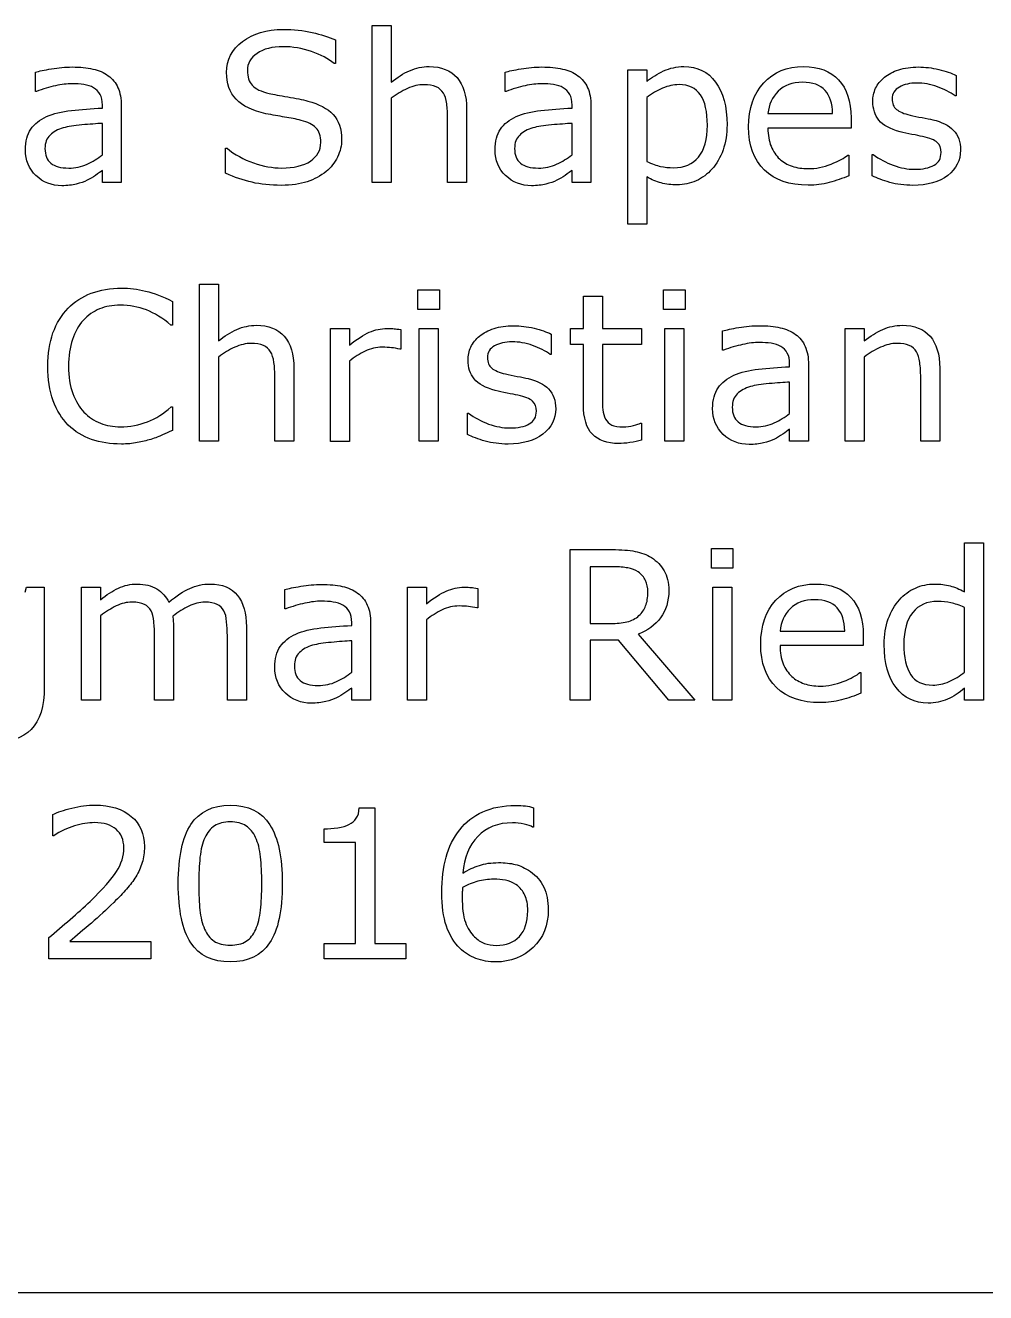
# Model space of a CAD drawing. Extents: x 0.3 to 57.7, y 35.9 to 130.4.
# Drawn here: x 17.85 to 21.78, y 54.48 to 59.66 of the extents above; entities that cross this region are included whole.
import ezdxf

# ---------------------------------------------------------------- set-up
doc = ezdxf.new("R2010")
doc.units = 0
doc.layers.get('0').update_dxf_attribs({"linetype": 'CONTINUOUS'})

msp = doc.modelspace()

# ---------------------------------------------------------------- linework, layer by layer
at = {"color": 7}
for p, q in [((19.272264, 59.020037), (19.272264, 59.663007)), ((19.272264, 59.663007), (19.349949, 59.663007)), ((19.349949, 59.663007), (19.349949, 59.430365)), ((19.122269, 59.603461), (19.122269, 59.506769)), ((19.122269, 59.506769), (19.116483, 59.506769)), ((17.894588, 59.392717), (17.894588, 59.47164)), ((19.815235, 59.392717), (19.815235, 59.47164)), ((20.316887, 58.84975), (20.316887, 59.481563)), ((20.316887, 59.481563), (20.394572, 59.481563)), ((20.394572, 59.481563), (20.394572, 59.433219)), ((21.659852, 59.458063), (21.659852, 59.375005)), ((17.898719, 59.392717), (17.894588, 59.392717)), ((19.819367, 59.392717), (19.815235, 59.392717)), ((18.168554, 59.324955), (18.168554, 59.33695)), ((18.245825, 59.333225), (18.245825, 59.020003)), ((19.349949, 59.364664), (19.349949, 59.020037)), ((20.089202, 59.324955), (20.089202, 59.33695)), ((20.166473, 59.333225), (20.166473, 59.020003)), ((20.394571, 59.368042), (20.394571, 59.106473)), ((21.659852, 59.375005), (21.655721, 59.375005)), ((19.580527, 59.020006), (19.580527, 59.282814)), ((19.658211, 59.319613), (19.658211, 59.020028)), ((20.890435, 59.302237), (21.154896, 59.302237)), ((21.154896, 59.302237), (21.154896, 59.302237)), ((21.230515, 59.284905), (21.230515, 59.242758)), ((18.168555, 59.133643), (18.168555, 59.262153)), ((20.089202, 59.133643), (20.089202, 59.262153)), ((20.642917, 59.254428), (20.642917, 59.254391)), ((20.723082, 59.25637), (20.723082, 59.256367)), ((21.230516, 59.242733), (20.890435, 59.242733)), ((21.230515, 59.242758), (21.230516, 59.242733)), ((19.147061, 59.19563), (19.14706, 59.195624)), ((18.168554, 59.133603), (18.168555, 59.133643)), ((18.672683, 59.058018), (18.672683, 59.160499)), ((18.672683, 59.160499), (18.678469, 59.160499)), ((20.089201, 59.133603), (20.089202, 59.133643)), ((21.217293, 59.132833), (21.221424, 59.132833)), ((21.221424, 59.132833), (21.221424, 59.048121)), ((21.317292, 59.047712), (21.317292, 59.134901)), ((21.317292, 59.134901), (21.321423, 59.134901)), ((21.678035, 59.153105), (21.678033, 59.153062)), ((18.168555, 59.020006), (18.168555, 59.06918)), ((20.089202, 59.020006), (20.089202, 59.06918)), ((20.394572, 59.043137), (20.394572, 58.84975)), ((18.245827, 59.020006), (18.168555, 59.020006)), ((18.245825, 59.020003), (18.245827, 59.020006)), ((19.349949, 59.020037), (19.272264, 59.020037)), ((19.658213, 59.020006), (19.580527, 59.020006)), ((19.658211, 59.020028), (19.658213, 59.020006)), ((20.166474, 59.020006), (20.089202, 59.020006)), ((20.166473, 59.020003), (20.166474, 59.020006)), ((20.394572, 58.84975), (20.316887, 58.84975)), ((18.565658, 57.962166), (18.565658, 58.605136)), ((18.565658, 58.605136), (18.643343, 58.605136)), ((18.643343, 58.605136), (18.643343, 58.372492)), ((19.45904, 58.501002), (19.45904, 58.581579)), ((19.45904, 58.581579), (19.546643, 58.581579)), ((19.546643, 58.581579), (19.546643, 58.501002)), ((20.135896, 58.423715), (20.135896, 58.55636)), ((20.135896, 58.55636), (20.213581, 58.55636)), ((20.213581, 58.55636), (20.213581, 58.423715)), ((20.463992, 58.501002), (20.463992, 58.581579)), ((20.463992, 58.581579), (20.551595, 58.581579)), ((20.551595, 58.581579), (20.551595, 58.501002)), ((18.455331, 58.534465), (18.455331, 58.437358)), ((19.546643, 58.501002), (19.45904, 58.501002)), ((19.546643, 58.501002), (19.546643, 58.501002)), ((20.551595, 58.501002), (20.463992, 58.501002)), ((20.551595, 58.501002), (20.551595, 58.501002)), ((18.455331, 58.437358), (18.449134, 58.437358)), ((19.101193, 57.962076), (19.101193, 58.423642)), ((19.101193, 58.423642), (19.178878, 58.423642)), ((19.178878, 58.423642), (19.178878, 58.35546)), ((19.389208, 58.418777), (19.389208, 58.339026)), ((19.463999, 57.962164), (19.463999, 58.42373)), ((19.463999, 58.42373), (19.541684, 58.42373)), ((19.541684, 58.42373), (19.541684, 57.962164)), ((20.004493, 58.400195), (20.004493, 58.31714)), ((20.083417, 58.358426), (20.083417, 58.423715)), ((20.083417, 58.423715), (20.135896, 58.423715)), ((20.213581, 58.423715), (20.37391, 58.423715)), ((20.37391, 58.423715), (20.37391, 58.358426)), ((20.468951, 57.962164), (20.468951, 58.42373)), ((20.468951, 58.42373), (20.546636, 58.42373)), ((20.546636, 58.42373), (20.546636, 57.962164)), ((20.70531, 58.334872), (20.70531, 58.413798)), ((21.20696, 57.962166), (21.20696, 58.423732)), ((21.20696, 58.423732), (21.284645, 58.423732)), ((21.284645, 58.423732), (21.284645, 58.372492)), ((20.135896, 58.358426), (20.083417, 58.358426)), ((20.135896, 58.112975), (20.135896, 58.358426)), ((20.37391, 58.358426), (20.213581, 58.358426)), ((20.213581, 58.358426), (20.213581, 58.148097)), ((18.643343, 58.306791), (18.643343, 57.962166)), ((19.389206, 58.339021), (19.385075, 58.339021)), ((19.389208, 58.339026), (19.389206, 58.339021)), ((20.004493, 58.31714), (20.000361, 58.31714)), ((20.709442, 58.334872), (20.70531, 58.334872)), ((21.284645, 58.306791), (21.284645, 57.962166)), ((18.951606, 58.261743), (18.951606, 57.962158)), ((19.178878, 58.289759), (19.178878, 57.962076)), ((20.979277, 58.26711), (20.979277, 58.279105)), ((21.056548, 58.275382), (21.056548, 57.962164)), ((21.592908, 58.261743), (21.592908, 57.962158)), ((18.873922, 57.962164), (18.873922, 58.224972)), ((20.979277, 58.075798), (20.979277, 58.20431)), ((21.515224, 57.962164), (21.515224, 58.224972)), ((18.449545, 58.102637), (18.455331, 58.102637)), ((18.455331, 58.102637), (18.455331, 58.006772)), ((20.022675, 58.095243), (20.022673, 58.09522)), ((19.661932, 57.989867), (19.661932, 58.077056)), ((19.661932, 58.077056), (19.666064, 58.077056)), ((20.369792, 58.036095), (20.373923, 58.036095)), ((20.373923, 58.036095), (20.373923, 57.966261)), ((20.979276, 58.075761), (20.979277, 58.075798)), ((18.455331, 58.006772), (18.455329, 58.006791)), ((20.979277, 57.962164), (20.979277, 58.011335)), ((18.643343, 57.962166), (18.565658, 57.962166)), ((18.951607, 57.962164), (18.873922, 57.962164)), ((18.951606, 57.962158), (18.951607, 57.962164)), ((19.178878, 57.962076), (19.101193, 57.962076)), ((19.541684, 57.962164), (19.463999, 57.962164)), ((19.541684, 57.962164), (19.541684, 57.962164)), ((20.373923, 57.966261), (20.37391, 57.966295)), ((20.546636, 57.962164), (20.468951, 57.962164)), ((20.546636, 57.962164), (20.546636, 57.962164)), ((21.056549, 57.962164), (20.979277, 57.962164)), ((21.056548, 57.962164), (21.056549, 57.962164)), ((21.284645, 57.962166), (21.20696, 57.962166)), ((21.592909, 57.962164), (21.515224, 57.962164)), ((21.592908, 57.962158), (21.592909, 57.962164)), ((20.081763, 56.904319), (20.081763, 57.519605)), ((20.081763, 57.519605), (20.254076, 57.519605)), ((20.659858, 57.44316), (20.659858, 57.523737)), ((20.659858, 57.523737), (20.747461, 57.523737)), ((20.747461, 57.523737), (20.747461, 57.44316)), ((21.694562, 57.347297), (21.694562, 57.547297)), ((21.694562, 57.547297), (21.772247, 57.547297)), ((21.772247, 57.547297), (21.772247, 56.904324)), ((20.25986, 57.449374), (20.16358, 57.449374)), ((20.16358, 57.449374), (20.16358, 57.217145)), ((20.747461, 57.44316), (20.659858, 57.44316)), ((20.747461, 57.44316), (20.747461, 57.44316)), ((17.853268, 57.346056), (17.858227, 57.365896)), ((17.858227, 57.365896), (17.930953, 57.365896)), ((17.930953, 57.365896), (17.930953, 56.956806)), ((18.083831, 56.904299), (18.083831, 57.365868)), ((18.083831, 57.365868), (18.161517, 57.365868)), ((18.161517, 57.365868), (18.161517, 57.314627)), ((19.416066, 56.904228), (19.416066, 57.365797)), ((19.416066, 57.365797), (19.493752, 57.365797)), ((19.493752, 57.365797), (19.493752, 57.297615)), ((20.664817, 56.904319), (20.664817, 57.365887)), ((20.664817, 57.365887), (20.742502, 57.365887)), ((20.742502, 57.365887), (20.742502, 56.904319)), ((18.914414, 57.27703), (18.914414, 57.355956)), ((19.704082, 57.360932), (19.704082, 57.281178)), ((20.399529, 57.346482), (20.399529, 57.346465)), ((18.918546, 57.27703), (18.914414, 57.27703)), ((19.70408, 57.281176), (19.699949, 57.281176)), ((19.704082, 57.281178), (19.70408, 57.281176)), ((21.694561, 57.017955), (21.694561, 57.282829)), ((18.161517, 57.248926), (18.161517, 56.904299)), ((19.188381, 57.209268), (19.188381, 57.221263)), ((19.265652, 57.21754), (19.265652, 56.904319)), ((19.493752, 57.231914), (19.493752, 56.904228)), ((20.16358, 57.217145), (20.246224, 57.217145)), ((18.381764, 56.904293), (18.381764, 57.167101)), ((18.459449, 57.199746), (18.459449, 56.904293)), ((18.679708, 56.904319), (18.679708, 57.167127)), ((18.75738, 57.203878), (18.75738, 56.904293)), ((20.359446, 57.17331), (20.59085, 56.904302)), ((20.940021, 57.186549), (21.204482, 57.186549)), ((21.204482, 57.186549), (21.204482, 57.186549)), ((21.280101, 57.169215), (21.280101, 57.127068)), ((19.188382, 57.017955), (19.188382, 57.146465)), ((20.278869, 57.148946), (20.163581, 57.148946)), ((20.163581, 57.148946), (20.163581, 56.904319)), ((20.484653, 56.904319), (20.278869, 57.148946)), ((21.280101, 57.127045), (20.940021, 57.127045)), ((21.280101, 57.127068), (21.280101, 57.127045)), ((19.18838, 57.017916), (19.188382, 57.017955)), ((21.266879, 57.017143), (21.27101, 57.017143)), ((21.27101, 57.017143), (21.27101, 56.932434)), ((21.69456, 57.017927), (21.694561, 57.017955)), ((17.930953, 56.956806), (17.930953, 56.956798)), ((19.188382, 56.904319), (19.188382, 56.953493)), ((21.694561, 56.904319), (21.694561, 56.952666)), ((18.161517, 56.904299), (18.083831, 56.904299)), ((18.459449, 56.904293), (18.381764, 56.904293)), ((18.757393, 56.904319), (18.679708, 56.904319)), ((18.75738, 56.904293), (18.757393, 56.904319)), ((19.265654, 56.904319), (19.188382, 56.904319)), ((19.265652, 56.904319), (19.265654, 56.904319)), ((19.493752, 56.904228), (19.416066, 56.904228)), ((20.163581, 56.904319), (20.081763, 56.904319)), ((20.59085, 56.904319), (20.484653, 56.904319)), ((20.59085, 56.904302), (20.59085, 56.904319)), ((20.742502, 56.904319), (20.664817, 56.904319)), ((20.742502, 56.904319), (20.742502, 56.904319)), ((21.772246, 56.904319), (21.694561, 56.904319)), ((21.772247, 56.904324), (21.772246, 56.904319)), ((17.965251, 56.349371), (17.965251, 56.436146)), ((19.219373, 56.463806), (19.283423, 56.463806)), ((19.283423, 56.463806), (19.283423, 55.909265)), ((19.932179, 56.463908), (19.932179, 56.384984)), ((19.075986, 56.321679), (19.075986, 56.377878)), ((19.932179, 56.384984), (19.928048, 56.384984)), ((17.969382, 56.349371), (17.965251, 56.349371)), ((19.204084, 56.321679), (19.075986, 56.321679)), ((19.204084, 55.909285), (19.204084, 56.321679)), ((18.9045, 56.154324), (18.9045, 56.154324)), ((19.908197, 56.042705), (19.908211, 56.042759)), ((19.992097, 56.046123), (19.992094, 56.046061)), ((18.795825, 55.966731), (18.795823, 55.966723)), ((17.949961, 55.846476), (17.949961, 55.932839)), ((18.035499, 55.91715), (18.366488, 55.91715)), ((18.366488, 55.91715), (18.366488, 55.84649)), ((19.075986, 55.846476), (19.075986, 55.909285)), ((19.075986, 55.909285), (19.204084, 55.909285)), ((19.283423, 55.909265), (19.409041, 55.909265)), ((19.409041, 55.909265), (19.409041, 55.846456)), ((18.366487, 55.846476), (17.949961, 55.846476)), ((18.366488, 55.84649), (18.366487, 55.846476)), ((19.409041, 55.846476), (19.075986, 55.846476)), ((19.409041, 55.846456), (19.409041, 55.846476))]:
    msp.add_line(p, q, dxfattribs=at)
at = {"color": 5}
msp.add_line((2.694834, 54.481264), (30.070394, 54.481264), dxfattribs=at)
at = {"color": 7}
for points in [[(18.741693, 59.596843), (18.785219, 59.6299), (18.840453, 59.646429), (18.907394, 59.646429)], [(18.907394, 59.646429), (18.950644, 59.646429), (18.990314, 59.642299), (19.026402, 59.63404)], [(18.676404, 59.470396), (18.676404, 59.521911), (18.698167, 59.56406), (18.741693, 59.596843)], [(19.026402, 59.63404), (19.062489, 59.62578), (19.094445, 59.615587), (19.122269, 59.603461)], [(18.801196, 59.548518), (18.77475, 59.530343), (18.761527, 59.506927), (18.761527, 59.47827)], [(18.90698, 59.57578), (18.863179, 59.57578), (18.827918, 59.566693), (18.801196, 59.548518)], [(19.023922, 59.55594), (18.985905, 59.569167), (18.946925, 59.57578), (18.90698, 59.57578)], [(19.116483, 59.506769), (19.093067, 59.526603), (19.062213, 59.542994), (19.023922, 59.55594)], [(17.96029, 59.485272), (17.98894, 59.490239), (18.017176, 59.492722), (18.045, 59.492722)], [(18.045, 59.492722), (18.077506, 59.492722), (18.105743, 59.489966), (18.12971, 59.484453)], [(19.425155, 59.477471), (19.451051, 59.48876), (19.477634, 59.494405), (19.504907, 59.494405)], [(19.504907, 59.494405), (19.554769, 59.494405), (19.592785, 59.479391), (19.618956, 59.449365)], [(19.880937, 59.485272), (19.909587, 59.490239), (19.937824, 59.492722), (19.965647, 59.492722)], [(19.965647, 59.492722), (19.998154, 59.492722), (20.026391, 59.489966), (20.050357, 59.484453)], [(20.463993, 59.476605), (20.489889, 59.488458), (20.517437, 59.494385), (20.546637, 59.494385)], [(20.546637, 59.494385), (20.602284, 59.494385), (20.645535, 59.473311), (20.676388, 59.431164)], [(20.87308, 59.427879), (20.914402, 59.472231), (20.968672, 59.494407), (21.035889, 59.494407)], [(21.035889, 59.494407), (21.098147, 59.494407), (21.146081, 59.476226), (21.179689, 59.439862)], [(21.425557, 59.481205), (21.449524, 59.488919), (21.476245, 59.492776), (21.505721, 59.492776)], [(21.505721, 59.492776), (21.533269, 59.492776), (21.561093, 59.489333), (21.589192, 59.482447)], [(17.894588, 59.47164), (17.909739, 59.47578), (17.93164, 59.480324), (17.96029, 59.485272)], [(18.12971, 59.484453), (18.153952, 59.479223), (18.174889, 59.470135), (18.192519, 59.457191)], [(18.192519, 59.457191), (18.209874, 59.44451), (18.223097, 59.428118), (18.232188, 59.408016)], [(18.71566, 59.360894), (18.689489, 59.388992), (18.676404, 59.425492), (18.676404, 59.470396)], [(18.761527, 59.47827), (18.761527, 59.45265), (18.768139, 59.43254), (18.781362, 59.417939)], [(19.349949, 59.430365), (19.374192, 59.450475), (19.39926, 59.466177), (19.425155, 59.477471)], [(19.618956, 59.449365), (19.645126, 59.419336), (19.658211, 59.376086), (19.658211, 59.319613)], [(19.815235, 59.47164), (19.830387, 59.47578), (19.852287, 59.480324), (19.880937, 59.485272)], [(20.050357, 59.484453), (20.0746, 59.479223), (20.095536, 59.470135), (20.113167, 59.457191)], [(20.113167, 59.457191), (20.130522, 59.44451), (20.143745, 59.428118), (20.152836, 59.408016)], [(20.394572, 59.433219), (20.415233, 59.450566), (20.438374, 59.465028), (20.463993, 59.476605)], [(21.179689, 59.439862), (21.213573, 59.403499), (21.230515, 59.351847), (21.230515, 59.284905)], [(21.330929, 59.405586), (21.338918, 59.422388), (21.350901, 59.437401), (21.36688, 59.450626)], [(21.36688, 59.450626), (21.382306, 59.463571), (21.401865, 59.473764), (21.425557, 59.481205)], [(21.589192, 59.482447), (21.617566, 59.475843), (21.64112, 59.467715), (21.659852, 59.458063)], [(17.976405, 59.415859), (17.951336, 59.410629), (17.925441, 59.402915), (17.898719, 59.392717)], [(18.044586, 59.424128), (18.024201, 59.424128), (18.001473, 59.421372), (17.976405, 59.415859)], [(18.092933, 59.420826), (18.077507, 59.423028), (18.061391, 59.424128), (18.044586, 59.424128)], [(18.132602, 59.408013), (18.121582, 59.414354), (18.108359, 59.418625), (18.092933, 59.420826)], [(18.159049, 59.380751), (18.152989, 59.392322), (18.144173, 59.401409), (18.132602, 59.408013)], [(18.232188, 59.408016), (18.24128, 59.387907), (18.245825, 59.362976), (18.245825, 59.333225)], [(18.781362, 59.417939), (18.794585, 59.403339), (18.817863, 59.392182), (18.851196, 59.384468)], [(18.851196, 59.384468), (18.868827, 59.380611), (18.893896, 59.375926), (18.926402, 59.370413)], [(19.416478, 59.404745), (19.393338, 59.394284), (19.371161, 59.380924), (19.349949, 59.364664)], [(19.483006, 59.420437), (19.461794, 59.420437), (19.439618, 59.415206), (19.416478, 59.404745)], [(19.533419, 59.411744), (19.520471, 59.417539), (19.503666, 59.420437), (19.483006, 59.420437)], [(19.563171, 59.386119), (19.556285, 59.39769), (19.546367, 59.406232), (19.533419, 59.411744)], [(19.576808, 59.342318), (19.574328, 59.361057), (19.569782, 59.375658), (19.563171, 59.386119)], [(19.897052, 59.415859), (19.871984, 59.410629), (19.846089, 59.402915), (19.819367, 59.392717)], [(19.965234, 59.424128), (19.944848, 59.424128), (19.922121, 59.421372), (19.897052, 59.415859)], [(20.01358, 59.420826), (19.998154, 59.423028), (19.982038, 59.424128), (19.965234, 59.424128)], [(20.053249, 59.408013), (20.04223, 59.414354), (20.029006, 59.418625), (20.01358, 59.420826)], [(20.079696, 59.380751), (20.073636, 59.392322), (20.06482, 59.401409), (20.053249, 59.408013)], [(20.152836, 59.408016), (20.161927, 59.387907), (20.166473, 59.362976), (20.166473, 59.333225)], [(20.459447, 59.406058), (20.436858, 59.396424), (20.415233, 59.383753), (20.394571, 59.368042)], [(20.526802, 59.420507), (20.504488, 59.420507), (20.482036, 59.415691), (20.459447, 59.406058)], [(20.614405, 59.379184), (20.595396, 59.406733), (20.566196, 59.420507), (20.526802, 59.420507)], [(20.676388, 59.431164), (20.707518, 59.38929), (20.723082, 59.331025), (20.723082, 59.25637)], [(20.81151, 59.248129), (20.81151, 59.32361), (20.832033, 59.383527), (20.87308, 59.427879)], [(20.932171, 59.393558), (20.907653, 59.36904), (20.893741, 59.3386), (20.890435, 59.302237)], [(21.031757, 59.430334), (20.990159, 59.430334), (20.956964, 59.418076), (20.932171, 59.393558)], [(21.123905, 59.396863), (21.103795, 59.419177), (21.073079, 59.430334), (21.031757, 59.430334)], [(21.154896, 59.302237), (21.154614, 59.343006), (21.144284, 59.374549), (21.123905, 59.396863)], [(21.319358, 59.351868), (21.319358, 59.370875), (21.323215, 59.388781), (21.330929, 59.405586)], [(21.428037, 59.410539), (21.408478, 59.399796), (21.398698, 59.38368), (21.398698, 59.362192)], [(21.499937, 59.427078), (21.471562, 59.427078), (21.447596, 59.421565), (21.428037, 59.410539)], [(21.583407, 59.411781), (21.555033, 59.421979), (21.527209, 59.427078), (21.499937, 59.427078)], [(21.655721, 59.375005), (21.635886, 59.389605), (21.611782, 59.401864), (21.583407, 59.411781)], [(18.168554, 59.33695), (18.168554, 59.354579), (18.165386, 59.36918), (18.159049, 59.380751)], [(18.837147, 59.301802), (18.782602, 59.313373), (18.742106, 59.33307), (18.71566, 59.360894)], [(18.926402, 59.370413), (18.958908, 59.3649), (18.986456, 59.359256), (19.009046, 59.35348)], [(19.009046, 59.35348), (19.054775, 59.341363), (19.08921, 59.323044), (19.112351, 59.298523)], [(19.580527, 59.282814), (19.580527, 59.304026), (19.579288, 59.32386), (19.576808, 59.342318)], [(20.089202, 59.33695), (20.089202, 59.354579), (20.086033, 59.36918), (20.079696, 59.380751)], [(20.642917, 59.254391), (20.642917, 59.310038), (20.633413, 59.351636), (20.614405, 59.379184)], [(21.344563, 59.275008), (21.32776, 59.295945), (21.319358, 59.321565), (21.319358, 59.351868)], [(21.398698, 59.362192), (21.398698, 59.343183), (21.404621, 59.328859), (21.416467, 59.319218)], [(17.875994, 59.238607), (17.891146, 59.26037), (17.912633, 59.27745), (17.940457, 59.289847)], [(17.940457, 59.289847), (17.968556, 59.302246), (18.002302, 59.310647), (18.041696, 59.315049)], [(18.041696, 59.315049), (18.081089, 59.319452), (18.123375, 59.322754), (18.168554, 59.324955)], [(18.913593, 59.288171), (18.889626, 59.291745), (18.864144, 59.296289), (18.837147, 59.301802)], [(18.980947, 59.274539), (18.960286, 59.280052), (18.937835, 59.284596), (18.913593, 59.288171)], [(19.112351, 59.298523), (19.135491, 59.274005), (19.147061, 59.239707), (19.147061, 59.19563)], [(19.796642, 59.238607), (19.811793, 59.26037), (19.833281, 59.27745), (19.861104, 59.289847)], [(19.861104, 59.289847), (19.889203, 59.302246), (19.922949, 59.310647), (19.962343, 59.315049)], [(19.962343, 59.315049), (20.001737, 59.319452), (20.044023, 59.322754), (20.089202, 59.324955)], [(21.416467, 59.319218), (21.428036, 59.309585), (21.446769, 59.30173), (21.472665, 59.295652)], [(21.472665, 59.295652), (21.48699, 59.292341), (21.502968, 59.289039), (21.520598, 59.285746)], [(21.520598, 59.285746), (21.538504, 59.282435), (21.55338, 59.279406), (21.565226, 59.276659)], [(17.853682, 59.153898), (17.853682, 59.188884), (17.861119, 59.21712), (17.875994, 59.238607)], [(18.008639, 59.243949), (17.986325, 59.237609), (17.968281, 59.227691), (17.954507, 59.214197)], [(18.084671, 59.255944), (18.052715, 59.253197), (18.027371, 59.249199), (18.008639, 59.243949)], [(18.168555, 59.262153), (18.144863, 59.260836), (18.116902, 59.258766), (18.084671, 59.255944)], [(19.041691, 59.244373), (19.028468, 59.257317), (19.00822, 59.267373), (18.980947, 59.274539)], [(19.061937, 59.184042), (19.061937, 59.211316), (19.055188, 59.231426), (19.041691, 59.244373)], [(19.774329, 59.153898), (19.774329, 59.188884), (19.781767, 59.21712), (19.796642, 59.238607)], [(19.929286, 59.243949), (19.906972, 59.237609), (19.888928, 59.227691), (19.875154, 59.214197)], [(20.005318, 59.255944), (19.973363, 59.253197), (19.948018, 59.249199), (19.929286, 59.243949)], [(20.089202, 59.262153), (20.065511, 59.260836), (20.037549, 59.258766), (20.005318, 59.255944)], [(20.606553, 59.124676), (20.630796, 59.153879), (20.642917, 59.19713), (20.642917, 59.254428)], [(20.723082, 59.256367), (20.723082, 59.218903), (20.71771, 59.184606), (20.706967, 59.153477)], [(20.875972, 59.071272), (20.832998, 59.112869), (20.81151, 59.171822), (20.81151, 59.248129)], [(20.890435, 59.242733), (20.890435, 59.214358), (20.894705, 59.189565), (20.903245, 59.168353)], [(21.430926, 59.227902), (21.390431, 59.238645), (21.361643, 59.254347), (21.344563, 59.275008)], [(21.479273, 59.217149), (21.461642, 59.220461), (21.445526, 59.224045), (21.430926, 59.227902)], [(21.565226, 59.276659), (21.601314, 59.268399), (21.629137, 59.254212), (21.648696, 59.234097)], [(21.648696, 59.234097), (21.668255, 59.213711), (21.678035, 59.186714), (21.678035, 59.153105)], [(17.954507, 59.214197), (17.940732, 59.200971), (17.933845, 59.182651), (17.933845, 59.159237)], [(19.019376, 59.108011), (19.04775, 59.12702), (19.061937, 59.152363), (19.061937, 59.184042)], [(19.14706, 59.195624), (19.14706, 59.171658), (19.141413, 59.147966), (19.130118, 59.124549)], [(19.875154, 59.214197), (19.86138, 59.200971), (19.854492, 59.182651), (19.854492, 59.159237)], [(21.522661, 59.208457), (21.511641, 59.210941), (21.497179, 59.213838), (21.479273, 59.217149)], [(21.582991, 59.184496), (21.572523, 59.193866), (21.552413, 59.201853), (21.522661, 59.208457)], [(21.598694, 59.143173), (21.598694, 59.161348), (21.59346, 59.175123), (21.582991, 59.184496)], [(17.89707, 59.048527), (17.868145, 59.076074), (17.853682, 59.111198), (17.853682, 59.153898)], [(17.933845, 59.159237), (17.933845, 59.132791), (17.941834, 59.112819), (17.957811, 59.099322)], [(18.105744, 59.095173), (18.128334, 59.105916), (18.14927, 59.118726), (18.168554, 59.133603)], [(18.678469, 59.160499), (18.709598, 59.134604), (18.745549, 59.114631), (18.78632, 59.10058)], [(19.130118, 59.124549), (19.119098, 59.101134), (19.103534, 59.081301), (19.083424, 59.065049)], [(19.817717, 59.048527), (19.788792, 59.076074), (19.774329, 59.111198), (19.774329, 59.153898)], [(19.854492, 59.159237), (19.854492, 59.132791), (19.862481, 59.112819), (19.878459, 59.099322)], [(20.026392, 59.095173), (20.048981, 59.105916), (20.069917, 59.118726), (20.089201, 59.133603)], [(20.505315, 59.080876), (20.548565, 59.080876), (20.582311, 59.095476), (20.606553, 59.124676)], [(20.706967, 59.153477), (20.696223, 59.122623), (20.681072, 59.096451), (20.661512, 59.074963)], [(20.903245, 59.168353), (20.911785, 59.147416), (20.923493, 59.130199), (20.938369, 59.116701)], [(21.149112, 59.095641), (21.181067, 59.108323), (21.203794, 59.12072), (21.217293, 59.132833)], [(21.321423, 59.134901), (21.345941, 59.116444), (21.373213, 59.101705), (21.403241, 59.090686)], [(21.569769, 59.091109), (21.589052, 59.102134), (21.598694, 59.119489), (21.598694, 59.143173)], [(21.678033, 59.153062), (21.678033, 59.110913), (21.66054, 59.076341), (21.625554, 59.049346)], [(17.957811, 59.099322), (17.973789, 59.086095), (17.998169, 59.079481), (18.030952, 59.079481)], [(18.030952, 59.079481), (18.058224, 59.079481), (18.083155, 59.084712), (18.105744, 59.095173)], [(18.78632, 59.10058), (18.827091, 59.086526), (18.865382, 59.079498), (18.901195, 59.079498)], [(18.901195, 59.079498), (18.951883, 59.079498), (18.991277, 59.089003), (19.019376, 59.108011)], [(19.878459, 59.099322), (19.894436, 59.086095), (19.918816, 59.079481), (19.951599, 59.079481)], [(19.951599, 59.079481), (19.978871, 59.079481), (20.003802, 59.084712), (20.026392, 59.095173)], [(20.394571, 59.106473), (20.41661, 59.096558), (20.43548, 59.089813), (20.451183, 59.086238)], [(20.451183, 59.086238), (20.46716, 59.082663), (20.485204, 59.080876), (20.505315, 59.080876)], [(20.661512, 59.074963), (20.643332, 59.054579), (20.621844, 59.03874), (20.59705, 59.027445)], [(20.938369, 59.116701), (20.952695, 59.103474), (20.969637, 59.093557), (20.989195, 59.086949)], [(20.989195, 59.086949), (21.00903, 59.080345), (21.030793, 59.077043), (21.054484, 59.077043)], [(21.054484, 59.077043), (21.085889, 59.077043), (21.117431, 59.083242), (21.149112, 59.095641)], [(21.403241, 59.090686), (21.433268, 59.079942), (21.462056, 59.074571), (21.489604, 59.074571)], [(21.489604, 59.074571), (21.523763, 59.074571), (21.550485, 59.080083), (21.569769, 59.091109)], [(18.002854, 59.007204), (17.961257, 59.007204), (17.925995, 59.020979), (17.89707, 59.048527)], [(18.106572, 59.0295), (18.093624, 59.023159), (18.078748, 59.017929), (18.061945, 59.013808)], [(18.140457, 59.04934), (18.128886, 59.04108), (18.117591, 59.034467), (18.106572, 59.0295)], [(18.168555, 59.06918), (18.161668, 59.064495), (18.152302, 59.057882), (18.140457, 59.04934)], [(18.780534, 59.021242), (18.745272, 59.029502), (18.709322, 59.041761), (18.672683, 59.058018)], [(18.900368, 59.008852), (18.856015, 59.008852), (18.816071, 59.012982), (18.780534, 59.021242)], [(19.006152, 59.023726), (18.976951, 59.01381), (18.94169, 59.008852), (18.900368, 59.008852)], [(19.083424, 59.065049), (19.061386, 59.047419), (19.035628, 59.033645), (19.006152, 59.023726)], [(19.923502, 59.007204), (19.881904, 59.007204), (19.846643, 59.020979), (19.817717, 59.048527)], [(20.02722, 59.0295), (20.014272, 59.023159), (19.999396, 59.017929), (19.982592, 59.013808)], [(20.061104, 59.04934), (20.049533, 59.04108), (20.038238, 59.034467), (20.02722, 59.0295)], [(20.089202, 59.06918), (20.082316, 59.064495), (20.07295, 59.057882), (20.061104, 59.04934)], [(20.453663, 59.018753), (20.434379, 59.023983), (20.414682, 59.032111), (20.394572, 59.043137)], [(20.59705, 59.027445), (20.572533, 59.01642), (20.5465, 59.010907), (20.518952, 59.010907)], [(21.05531, 59.009287), (20.978726, 59.009287), (20.918947, 59.029949), (20.875972, 59.071272)], [(21.14126, 59.020435), (21.113987, 59.013003), (21.085337, 59.009287), (21.05531, 59.009287)], [(21.221424, 59.048121), (21.195254, 59.037095), (21.168532, 59.027867), (21.14126, 59.020435)], [(21.388779, 59.020844), (21.360404, 59.029104), (21.336575, 59.03806), (21.317292, 59.047712)], [(21.482993, 59.00885), (21.448833, 59.00885), (21.417429, 59.012848), (21.388779, 59.020844)], [(21.625554, 59.049346), (21.590843, 59.022348), (21.543323, 59.00885), (21.482993, 59.00885)], [(18.061945, 59.013808), (18.045141, 59.009406), (18.025444, 59.007204), (18.002854, 59.007204)], [(19.982592, 59.013808), (19.965789, 59.009406), (19.946092, 59.007204), (19.923502, 59.007204)], [(20.518952, 59.010907), (20.494985, 59.010907), (20.473222, 59.013522), (20.453663, 59.018753)], [(18.028475, 58.506367), (18.054646, 58.53309), (18.086188, 58.553476), (18.123103, 58.567525)], [(18.123103, 58.567525), (18.160292, 58.581579), (18.201476, 58.588607), (18.246655, 58.588607)], [(18.246655, 58.588607), (18.279713, 58.588607), (18.312633, 58.584609), (18.345415, 58.576612)], [(18.345415, 58.576612), (18.378473, 58.568616), (18.415111, 58.554567), (18.455331, 58.534465)], [(17.966492, 58.405128), (17.980818, 58.445074), (18.001479, 58.47882), (18.028475, 58.506367)], [(18.156987, 58.50346), (18.132194, 58.493545), (18.110018, 58.47798), (18.090459, 58.456767)], [(18.241284, 58.518757), (18.210155, 58.518757), (18.182056, 58.513658), (18.156987, 58.50346)], [(18.348308, 58.49934), (18.314975, 58.512284), (18.2793, 58.518757), (18.241284, 58.518757)], [(18.090459, 58.456767), (18.071451, 58.436106), (18.056575, 58.409936), (18.045831, 58.378255)], [(18.449134, 58.437358), (18.41525, 58.465733), (18.381641, 58.486393), (18.348308, 58.49934)], [(17.945004, 58.269179), (17.945004, 58.319868), (17.952166, 58.365184), (17.966492, 58.405128)], [(18.643343, 58.372492), (18.667586, 58.392603), (18.692654, 58.408306), (18.71855, 58.419601)], [(18.71855, 58.419601), (18.744445, 58.43089), (18.771028, 58.436534), (18.798301, 58.436534)], [(18.798301, 58.436534), (18.848163, 58.436534), (18.886179, 58.421521), (18.91235, 58.391494)], [(19.178878, 58.35546), (19.209732, 58.380254), (19.236866, 58.397747), (19.260282, 58.407939)], [(19.260282, 58.407939), (19.283974, 58.4184), (19.308078, 58.423631), (19.332596, 58.423631)], [(19.332596, 58.423631), (19.346094, 58.423631), (19.355873, 58.423255), (19.361934, 58.422502)], [(19.361934, 58.422502), (19.367995, 58.421937), (19.377086, 58.420696), (19.389208, 58.418777)], [(19.711519, 58.392759), (19.726946, 58.405703), (19.746505, 58.415896), (19.770197, 58.423337)], [(19.770197, 58.423337), (19.794164, 58.431051), (19.820885, 58.434908), (19.850362, 58.434908)], [(19.850362, 58.434908), (19.87791, 58.434908), (19.905733, 58.431465), (19.933832, 58.424579)], [(19.933832, 58.424579), (19.962206, 58.417975), (19.98576, 58.409847), (20.004493, 58.400195)], [(20.70531, 58.413798), (20.720462, 58.417937), (20.742362, 58.422481), (20.771012, 58.42743)], [(20.771012, 58.42743), (20.799662, 58.432397), (20.827899, 58.43488), (20.855722, 58.43488)], [(20.855722, 58.43488), (20.888229, 58.43488), (20.916466, 58.432124), (20.940432, 58.426611)], [(20.940432, 58.426611), (20.964675, 58.421381), (20.985611, 58.412293), (21.003242, 58.399348)], [(21.003242, 58.399348), (21.020597, 58.386667), (21.03382, 58.370277), (21.042911, 58.350177)], [(21.284645, 58.372492), (21.308888, 58.392603), (21.333956, 58.408306), (21.359851, 58.419601)], [(21.359851, 58.419601), (21.385747, 58.43089), (21.41233, 58.436534), (21.439603, 58.436534)], [(21.439603, 58.436534), (21.489465, 58.436534), (21.527481, 58.421521), (21.553652, 58.391494)], [(18.045831, 58.378255), (18.035363, 58.346851), (18.030128, 58.310488), (18.030128, 58.269165)], [(18.709872, 58.346875), (18.686732, 58.336414), (18.664555, 58.323052), (18.643343, 58.306791)], [(18.7764, 58.362566), (18.755188, 58.362566), (18.733012, 58.357336), (18.709872, 58.346875)], [(18.826813, 58.353902), (18.813865, 58.359678), (18.797061, 58.362566), (18.7764, 58.362566)], [(18.856565, 58.328276), (18.849679, 58.339848), (18.839762, 58.348389), (18.826813, 58.353902)], [(18.91235, 58.391494), (18.93852, 58.361466), (18.951606, 58.318215), (18.951606, 58.261743)], [(19.312761, 58.346782), (19.288795, 58.346782), (19.265654, 58.34141), (19.24334, 58.330667)], [(19.351191, 58.344806), (19.340448, 58.346123), (19.327638, 58.346782), (19.312761, 58.346782)], [(19.663998, 58.293998), (19.663998, 58.313006), (19.667855, 58.330912), (19.675569, 58.347716)], [(19.675569, 58.347716), (19.683558, 58.364518), (19.695542, 58.379532), (19.711519, 58.392759)], [(19.772677, 58.352675), (19.753118, 58.341931), (19.743338, 58.325816), (19.743338, 58.30433)], [(19.844577, 58.369213), (19.816203, 58.369213), (19.792236, 58.3637), (19.772677, 58.352675)], [(19.928047, 58.353916), (19.899673, 58.364114), (19.87185, 58.369213), (19.844577, 58.369213)], [(20.000361, 58.31714), (19.980526, 58.33174), (19.956422, 58.343999), (19.928047, 58.353916)], [(20.787127, 58.358014), (20.762059, 58.352784), (20.736164, 58.34507), (20.709442, 58.334872)], [(20.855309, 58.366283), (20.834923, 58.366283), (20.812196, 58.363527), (20.787127, 58.358014)], [(20.903655, 58.362981), (20.888229, 58.365183), (20.872114, 58.366283), (20.855309, 58.366283)], [(20.943324, 58.350168), (20.932305, 58.356509), (20.919082, 58.36078), (20.903655, 58.362981)], [(20.969771, 58.322906), (20.963711, 58.334477), (20.954895, 58.343564), (20.943324, 58.350168)], [(21.042911, 58.350177), (21.052002, 58.330066), (21.056548, 58.305134), (21.056548, 58.275382)], [(21.351174, 58.346875), (21.328034, 58.336414), (21.305857, 58.323052), (21.284645, 58.306791)], [(21.417702, 58.362566), (21.39649, 58.362566), (21.374314, 58.357336), (21.351174, 58.346875)], [(21.468115, 58.353902), (21.455167, 58.359678), (21.438363, 58.362566), (21.417702, 58.362566)], [(21.497867, 58.328276), (21.490981, 58.339848), (21.481064, 58.348389), (21.468115, 58.353902)], [(21.553652, 58.391494), (21.579822, 58.361466), (21.592908, 58.318215), (21.592908, 58.261743)], [(18.870202, 58.284476), (18.867722, 58.303215), (18.863177, 58.317815), (18.856565, 58.328276)], [(19.24334, 58.330667), (19.221026, 58.320206), (19.199539, 58.30657), (19.178878, 58.289759)], [(19.385075, 58.339021), (19.373504, 58.341768), (19.362209, 58.343696), (19.351191, 58.344806)], [(19.743338, 58.30433), (19.743338, 58.285321), (19.749261, 58.270996), (19.761107, 58.261353)], [(20.979277, 58.279105), (20.979277, 58.296734), (20.976108, 58.311335), (20.969771, 58.322906)], [(21.511504, 58.284476), (21.509024, 58.303215), (21.504479, 58.317815), (21.497867, 58.328276)], [(17.967316, 58.128271), (17.952441, 58.168766), (17.945004, 58.215736), (17.945004, 58.269179)], [(18.030128, 58.269165), (18.030128, 58.225915), (18.035913, 58.188726), (18.047482, 58.157597)], [(18.873922, 58.224972), (18.873922, 58.246184), (18.872682, 58.266018), (18.870202, 58.284476)], [(19.689204, 58.21714), (19.6724, 58.238075), (19.663998, 58.263695), (19.663998, 58.293998)], [(19.761107, 58.261353), (19.772676, 58.25172), (19.791409, 58.243865), (19.817305, 58.237787)], [(20.751179, 58.232002), (20.779278, 58.244401), (20.813024, 58.252802), (20.852418, 58.257204)], [(20.852418, 58.257204), (20.891812, 58.261607), (20.934098, 58.264909), (20.979277, 58.26711)], [(21.515224, 58.224972), (21.515224, 58.246184), (21.513984, 58.266018), (21.511504, 58.284476)], [(19.775567, 58.170032), (19.735071, 58.180775), (19.706283, 58.196478), (19.689204, 58.21714)], [(19.817305, 58.237787), (19.83163, 58.234476), (19.847608, 58.231174), (19.865238, 58.227881)], [(19.865238, 58.227881), (19.883144, 58.22457), (19.89802, 58.221541), (19.909866, 58.218794)], [(19.909866, 58.218794), (19.945954, 58.210534), (19.973777, 58.196347), (19.993336, 58.176232)], [(20.686717, 58.180762), (20.701868, 58.202525), (20.723356, 58.219605), (20.751179, 58.232002)], [(20.895393, 58.198101), (20.863438, 58.195354), (20.838094, 58.191356), (20.819361, 58.186107)], [(20.979277, 58.20431), (20.955586, 58.202993), (20.927625, 58.200924), (20.895393, 58.198101)], [(18.047482, 58.157597), (18.059328, 58.126468), (18.074479, 58.101123), (18.092937, 58.081563)], [(19.823913, 58.159279), (19.806282, 58.16259), (19.790166, 58.166175), (19.775567, 58.170032)], [(19.867302, 58.150615), (19.856282, 58.153098), (19.841819, 58.155986), (19.823913, 58.159279)], [(19.927632, 58.126654), (19.917163, 58.136024), (19.897053, 58.144011), (19.867302, 58.150615)], [(19.993336, 58.176232), (20.012896, 58.155848), (20.022675, 58.128852), (20.022675, 58.095243)], [(20.213581, 58.148097), (20.213581, 58.123856), (20.214136, 58.104849), (20.215246, 58.091074)], [(20.664404, 58.096053), (20.664404, 58.131039), (20.671842, 58.159275), (20.686717, 58.180762)], [(20.765229, 58.156358), (20.751455, 58.143131), (20.744568, 58.124811), (20.744568, 58.101398)], [(20.819361, 58.186107), (20.797047, 58.179766), (20.779003, 58.16985), (20.765229, 58.156358)], [(18.029299, 58.028686), (18.002853, 58.054856), (17.982192, 58.088051), (17.967316, 58.128271)], [(18.352852, 58.041894), (18.387287, 58.055403), (18.419518, 58.075651), (18.449545, 58.102637)], [(19.943335, 58.085331), (19.943335, 58.103506), (19.9381, 58.11728), (19.927632, 58.126654)], [(20.022673, 58.09522), (20.022673, 58.053071), (20.00518, 58.018498), (19.970194, 57.991501)], [(20.172672, 57.991074), (20.148155, 58.016418), (20.135896, 58.057051), (20.135896, 58.112975)], [(20.215246, 58.091074), (20.216356, 58.077565), (20.220213, 58.064893), (20.226817, 58.053056)], [(20.707792, 57.990679), (20.678867, 58.018228), (20.664404, 58.053352), (20.664404, 58.096053)], [(20.744568, 58.101398), (20.744568, 58.074952), (20.752556, 58.05498), (20.768534, 58.041482)], [(18.092937, 58.081563), (18.11222, 58.061178), (18.134672, 58.046026), (18.160291, 58.036109)], [(18.160291, 58.036109), (18.186187, 58.026475), (18.213459, 58.021659), (18.242109, 58.021659)], [(18.242109, 58.021659), (18.281503, 58.021659), (18.318417, 58.028404), (18.352852, 58.041894)], [(19.666064, 58.077056), (19.690582, 58.058599), (19.717854, 58.04386), (19.747882, 58.032841)], [(19.914409, 58.033264), (19.933693, 58.044289), (19.943335, 58.061645), (19.943335, 58.085331)], [(20.226817, 58.053056), (20.232877, 58.042031), (20.241142, 58.033903), (20.25161, 58.028672)], [(20.34004, 58.026584), (20.353814, 58.030441), (20.363731, 58.033611), (20.369792, 58.036095)], [(20.768534, 58.041482), (20.784512, 58.028255), (20.808892, 58.021642), (20.841674, 58.021642)], [(20.841674, 58.021642), (20.868947, 58.021642), (20.893878, 58.026872), (20.916467, 58.037334)], [(20.916467, 58.037334), (20.939056, 58.048077), (20.959993, 58.060886), (20.979276, 58.075761)], [(18.12434, 57.969595), (18.087976, 57.982276), (18.056296, 58.001973), (18.029299, 58.028686)], [(18.414007, 57.988193), (18.401887, 57.982398), (18.385909, 57.97634), (18.366074, 57.970018)], [(18.455329, 58.006791), (18.440178, 58.000187), (18.426404, 57.993988), (18.414007, 57.988193)], [(19.733419, 57.962999), (19.705045, 57.971259), (19.681216, 57.980215), (19.661932, 57.989867)], [(19.747882, 58.032841), (19.777909, 58.022097), (19.806696, 58.016726), (19.834244, 58.016726)], [(19.970194, 57.991501), (19.935484, 57.964503), (19.887964, 57.951005), (19.827634, 57.951005)], [(19.834244, 58.016726), (19.868404, 58.016726), (19.895126, 58.022238), (19.914409, 58.033264)], [(20.280109, 57.953059), (20.233002, 57.953059), (20.19719, 57.965731), (20.172672, 57.991074)], [(20.25161, 58.028672), (20.262354, 58.023705), (20.278607, 58.021221), (20.30037, 58.021221)], [(20.30037, 58.021221), (20.313042, 58.021221), (20.326265, 58.023009), (20.34004, 58.026584)], [(20.813577, 57.949359), (20.771979, 57.949359), (20.736718, 57.963133), (20.707792, 57.990679)], [(20.951179, 57.991495), (20.939608, 57.983235), (20.928313, 57.976622), (20.917295, 57.971655)], [(20.979277, 58.011335), (20.972391, 58.00665), (20.963025, 58.000037), (20.951179, 57.991495)], [(18.24624, 57.950996), (18.201612, 57.950996), (18.160979, 57.957196), (18.12434, 57.969595)], [(18.311115, 57.956782), (18.291556, 57.952925), (18.269931, 57.950996), (18.24624, 57.950996)], [(18.366074, 57.970018), (18.34927, 57.964787), (18.330951, 57.960375), (18.311115, 57.956782)], [(19.827634, 57.951005), (19.793474, 57.951005), (19.762069, 57.955003), (19.733419, 57.962999)], [(20.325977, 57.956784), (20.308897, 57.954301), (20.293608, 57.953059), (20.280109, 57.953059)], [(20.37391, 57.966295), (20.35931, 57.962438), (20.343332, 57.959268), (20.325977, 57.956784)], [(20.872667, 57.955963), (20.855864, 57.951561), (20.836167, 57.949359), (20.813577, 57.949359)], [(20.917295, 57.971655), (20.904347, 57.965314), (20.889471, 57.960084), (20.872667, 57.955963)], [(20.254076, 57.519605), (20.291266, 57.519605), (20.322257, 57.517122), (20.34705, 57.512155)], [(20.34705, 57.512155), (20.371844, 57.50747), (20.394157, 57.498928), (20.413992, 57.486529)], [(20.413992, 57.486529), (20.436306, 57.472474), (20.453661, 57.454706), (20.466058, 57.433226)], [(20.317297, 57.444407), (20.301043, 57.447719), (20.281897, 57.449374), (20.25986, 57.449374)], [(20.359446, 57.427869), (20.3476, 57.435865), (20.333551, 57.441378), (20.317297, 57.444407)], [(20.390024, 57.393158), (20.383964, 57.406931), (20.373771, 57.418501), (20.359446, 57.427869)], [(20.466058, 57.433226), (20.47873, 57.412012), (20.485065, 57.385014), (20.485065, 57.352233)], [(18.23383, 57.361733), (18.258072, 57.373022), (18.28383, 57.378666), (18.311102, 57.378666)], [(18.311102, 57.378666), (18.342507, 57.378666), (18.369091, 57.372053), (18.390854, 57.358826)], [(18.525977, 57.360892), (18.551872, 57.372745), (18.579558, 57.378672), (18.609034, 57.378672)], [(18.609034, 57.378672), (18.659722, 57.378672), (18.69705, 57.363245), (18.721017, 57.33239)], [(18.914414, 57.355956), (18.929566, 57.360095), (18.951467, 57.364639), (18.980116, 57.369587)], [(18.980116, 57.369587), (19.008766, 57.374554), (19.037003, 57.377038), (19.064826, 57.377038)], [(19.064826, 57.377038), (19.097333, 57.377038), (19.12557, 57.374282), (19.149537, 57.368769)], [(19.149537, 57.368769), (19.173779, 57.363538), (19.194715, 57.354451), (19.212346, 57.341506)], [(19.575156, 57.350094), (19.598847, 57.360555), (19.622952, 57.365786), (19.64747, 57.365786)], [(19.64747, 57.365786), (19.660967, 57.365786), (19.670747, 57.365409), (19.676808, 57.364657)], [(19.676808, 57.364657), (19.682869, 57.364092), (19.69196, 57.362851), (19.704082, 57.360932)], [(20.399529, 57.346465), (20.399529, 57.364094), (20.396361, 57.379659), (20.390024, 57.393158)], [(20.922666, 57.312189), (20.963988, 57.356543), (21.018258, 57.37872), (21.085475, 57.37872)], [(21.085475, 57.37872), (21.147733, 57.37872), (21.195667, 57.360538), (21.229275, 57.324175)], [(21.428035, 57.314238), (21.446767, 57.335173), (21.46853, 57.351151), (21.493324, 57.36217)], [(21.493324, 57.36217), (21.518392, 57.373196), (21.544287, 57.378709), (21.571009, 57.378709)], [(21.571009, 57.378709), (21.595251, 57.378709), (21.616739, 57.376093), (21.635471, 57.370863)], [(21.635471, 57.370863), (21.654203, 57.365896), (21.6739, 57.358041), (21.694562, 57.347297)], [(18.161517, 57.314627), (18.185759, 57.334737), (18.209863, 57.350438), (18.23383, 57.361733)], [(18.390854, 57.358826), (18.412892, 57.345599), (18.429283, 57.327279), (18.440027, 57.303866)], [(18.440027, 57.303866), (18.471432, 57.330312), (18.500082, 57.349321), (18.525977, 57.360892)], [(18.721017, 57.33239), (18.745259, 57.301813), (18.75738, 57.258975), (18.75738, 57.203878)], [(19.212346, 57.341506), (19.229701, 57.328844), (19.242924, 57.312452), (19.252015, 57.292332)], [(19.493752, 57.297615), (19.524606, 57.322407), (19.55174, 57.3399), (19.575156, 57.350094)], [(20.390439, 57.289044), (20.396499, 57.30419), (20.399529, 57.323336), (20.399529, 57.346482)], [(20.485065, 57.352233), (20.485065, 57.307881), (20.473908, 57.270691), (20.451594, 57.240663)], [(20.861096, 57.132439), (20.861096, 57.20792), (20.881619, 57.267837), (20.922666, 57.312189)], [(21.081343, 57.314647), (21.039745, 57.314647), (21.00655, 57.302388), (20.981757, 57.277871)], [(21.17349, 57.281176), (21.15338, 57.30349), (21.122664, 57.314647), (21.081343, 57.314647)], [(21.229275, 57.324175), (21.263159, 57.287811), (21.280101, 57.236158), (21.280101, 57.169215)], [(21.382581, 57.236138), (21.393875, 57.266716), (21.409027, 57.292749), (21.428035, 57.314238)], [(18.225152, 57.289007), (18.203941, 57.278546), (18.182729, 57.265186), (18.161517, 57.248926)], [(18.289202, 57.304699), (18.26799, 57.304699), (18.24664, 57.299468), (18.225152, 57.289007)], [(18.340441, 57.295611), (18.328595, 57.30167), (18.311515, 57.304699), (18.289202, 57.304699)], [(18.367715, 57.269167), (18.361378, 57.28102), (18.352287, 57.289835), (18.340441, 57.295611)], [(18.378871, 57.224954), (18.377215, 57.243411), (18.373497, 57.258149), (18.367715, 57.269167)], [(18.521859, 57.288197), (18.500096, 57.277454), (18.478334, 57.263681), (18.456571, 57.246877)], [(18.587148, 57.304735), (18.565385, 57.304735), (18.543622, 57.299223), (18.521859, 57.288197)], [(18.638388, 57.295648), (18.626542, 57.301706), (18.609462, 57.304735), (18.587148, 57.304735)], [(18.665659, 57.26878), (18.659322, 57.280634), (18.650231, 57.289589), (18.638388, 57.295648)], [(18.676815, 57.224565), (18.675159, 57.243022), (18.67144, 57.25776), (18.665659, 57.26878)], [(18.996231, 57.300172), (18.971163, 57.294941), (18.945268, 57.287227), (18.918546, 57.27703)], [(19.064413, 57.308441), (19.044027, 57.308441), (19.0213, 57.305685), (18.996231, 57.300172)], [(19.11276, 57.305139), (19.097333, 57.30734), (19.081218, 57.308441), (19.064413, 57.308441)], [(19.152429, 57.292326), (19.141409, 57.298667), (19.128186, 57.302938), (19.11276, 57.305139)], [(19.178876, 57.265063), (19.172816, 57.276635), (19.164, 57.285722), (19.152429, 57.292326)], [(19.188381, 57.221263), (19.188381, 57.238892), (19.185213, 57.253492), (19.178876, 57.265063)], [(19.252015, 57.292332), (19.261106, 57.272222), (19.265652, 57.247292), (19.265652, 57.21754)], [(19.558214, 57.272822), (19.5359, 57.262361), (19.514413, 57.248725), (19.493752, 57.231914)], [(19.627635, 57.288937), (19.603668, 57.288937), (19.580528, 57.283565), (19.558214, 57.272822)], [(19.666064, 57.286961), (19.655321, 57.288278), (19.642511, 57.288937), (19.627635, 57.288937)], [(19.699949, 57.281176), (19.688379, 57.283922), (19.677085, 57.285851), (19.666064, 57.286961)], [(20.363165, 57.249375), (20.375562, 57.260946), (20.384653, 57.274169), (20.390439, 57.289044)], [(20.981757, 57.277871), (20.957239, 57.253353), (20.943327, 57.222913), (20.940021, 57.186549)], [(21.204482, 57.186549), (21.2042, 57.227321), (21.193869, 57.258863), (21.17349, 57.281176)], [(21.482579, 57.262154), (21.458337, 57.231851), (21.446216, 57.188876), (21.446216, 57.133229)], [(21.584231, 57.307608), (21.540705, 57.307608), (21.506821, 57.292457), (21.482579, 57.262154)], [(21.638363, 57.302246), (21.621834, 57.305821), (21.60379, 57.307608), (21.584231, 57.307608)], [(21.694561, 57.282829), (21.673624, 57.292199), (21.654892, 57.298671), (21.638363, 57.302246)], [(18.381764, 57.167101), (18.381764, 57.187487), (18.3808, 57.206771), (18.378871, 57.224954)], [(18.456571, 57.246877), (18.457398, 57.240536), (18.458085, 57.233095), (18.458631, 57.224553)], [(18.458631, 57.224553), (18.459176, 57.216294), (18.459449, 57.208024), (18.459449, 57.199746)], [(18.679708, 57.167127), (18.679708, 57.186961), (18.678743, 57.206107), (18.676815, 57.224565)], [(19.061522, 57.199362), (19.100916, 57.203765), (19.143202, 57.207067), (19.188381, 57.209268)], [(20.246224, 57.217145), (20.272119, 57.217145), (20.294708, 57.219346), (20.313992, 57.223749)], [(20.313992, 57.223749), (20.333275, 57.228434), (20.349666, 57.236976), (20.363165, 57.249375)], [(20.451594, 57.240663), (20.429281, 57.210911), (20.398565, 57.18846), (20.359446, 57.17331)], [(21.366051, 57.131592), (21.366051, 57.170712), (21.371561, 57.205561), (21.382581, 57.236138)], [(18.895821, 57.122922), (18.910973, 57.144685), (18.93246, 57.161764), (18.960284, 57.17416)], [(18.960284, 57.17416), (18.988382, 57.186559), (19.022129, 57.194959), (19.061522, 57.199362)], [(18.873509, 57.03821), (18.873509, 57.073197), (18.880946, 57.101434), (18.895821, 57.122922)], [(19.028465, 57.128262), (19.006151, 57.121921), (18.988108, 57.112004), (18.974334, 57.09851)], [(19.104498, 57.140256), (19.072542, 57.137509), (19.047198, 57.133511), (19.028465, 57.128262)], [(19.188382, 57.146465), (19.16469, 57.145148), (19.136729, 57.143079), (19.104498, 57.140256)], [(20.925558, 56.955581), (20.882584, 56.997179), (20.861096, 57.056132), (20.861096, 57.132439)], [(20.940021, 57.127045), (20.940021, 57.098671), (20.944291, 57.073878), (20.952831, 57.052666)], [(21.414398, 56.95515), (21.382167, 56.997573), (21.366051, 57.056387), (21.366051, 57.131592)], [(21.446216, 57.133229), (21.446216, 57.078408), (21.455582, 57.036673), (21.474314, 57.008024)], [(18.974334, 57.09851), (18.960559, 57.085283), (18.953672, 57.066964), (18.953672, 57.043553)], [(20.952831, 57.052666), (20.961371, 57.031729), (20.973079, 57.014511), (20.987955, 57.001014)], [(18.916897, 56.93284), (18.887971, 56.960389), (18.873509, 56.995512), (18.873509, 57.03821)], [(18.953672, 57.043553), (18.953672, 57.017107), (18.961661, 56.997134), (18.977638, 56.983634)], [(19.125571, 56.979486), (19.14816, 56.990229), (19.169097, 57.003039), (19.18838, 57.017916)], [(20.987955, 57.001014), (21.002281, 56.987787), (21.019223, 56.977869), (21.038781, 56.971262)], [(21.198697, 56.979954), (21.230653, 56.992616), (21.25338, 57.005013), (21.266879, 57.017143)], [(21.474314, 57.008024), (21.493046, 56.979649), (21.523073, 56.965462), (21.564396, 56.965462)], [(21.631337, 56.979912), (21.653926, 56.989827), (21.675001, 57.002499), (21.69456, 57.017927)], [(17.930953, 56.956798), (17.930953, 56.878562), (17.913184, 56.821125), (17.877648, 56.784487)], [(18.977638, 56.983634), (18.993616, 56.970407), (19.017996, 56.963794), (19.050778, 56.963794)], [(19.050778, 56.963794), (19.078051, 56.963794), (19.102982, 56.969025), (19.125571, 56.979486)], [(19.188382, 56.953493), (19.181495, 56.948808), (19.172129, 56.942195), (19.160284, 56.933653)], [(21.104896, 56.8936), (21.028313, 56.8936), (20.968533, 56.91426), (20.925558, 56.955581)], [(21.038781, 56.971262), (21.058616, 56.964658), (21.080379, 56.961356), (21.10407, 56.961356)], [(21.10407, 56.961356), (21.135475, 56.961356), (21.167017, 56.967555), (21.198697, 56.979954)], [(21.545802, 56.891511), (21.490706, 56.891511), (21.446904, 56.912724), (21.414398, 56.95515)], [(21.564396, 56.965462), (21.586434, 56.965462), (21.608748, 56.970279), (21.631337, 56.979912)], [(21.694561, 56.952666), (21.672247, 56.933383), (21.648969, 56.918369), (21.624727, 56.907626)], [(19.022681, 56.891517), (18.981084, 56.891517), (18.945822, 56.905291), (18.916897, 56.93284)], [(19.081772, 56.898121), (19.064968, 56.893718), (19.045271, 56.891517), (19.022681, 56.891517)], [(19.126399, 56.913812), (19.113451, 56.907472), (19.098575, 56.902241), (19.081772, 56.898121)], [(19.160284, 56.933653), (19.148714, 56.925393), (19.13742, 56.91878), (19.126399, 56.913812)], [(21.190846, 56.904748), (21.163573, 56.897316), (21.134923, 56.8936), (21.104896, 56.8936)], [(21.27101, 56.932434), (21.24484, 56.921408), (21.218118, 56.912179), (21.190846, 56.904748)], [(21.624727, 56.907626), (21.600484, 56.896883), (21.574176, 56.891511), (21.545802, 56.891511)], [(17.877648, 56.784487), (17.842111, 56.747847), (17.787428, 56.729527), (17.713599, 56.729527)], [(17.965251, 56.436146), (17.98481, 56.445779), (18.010843, 56.454594), (18.043349, 56.46259)], [(18.043349, 56.46259), (18.076131, 56.470586), (18.107812, 56.474584), (18.13839, 56.474584)], [(18.13839, 56.474584), (18.201475, 56.474584), (18.250923, 56.459295), (18.286736, 56.428718)], [(18.530535, 56.395647), (18.564971, 56.447988), (18.618689, 56.474158), (18.691691, 56.474158)], [(18.691691, 56.474158), (18.76552, 56.474158), (18.819376, 56.447574), (18.85326, 56.394405)], [(19.206563, 56.420832), (19.214001, 56.431576), (19.218271, 56.4459), (19.219373, 56.463806)], [(19.630116, 56.374164), (19.654358, 56.405293), (19.685625, 56.429535), (19.723917, 56.44689)], [(19.723917, 56.44689), (19.762208, 56.464519), (19.806836, 56.473334), (19.8578, 56.473334)], [(19.8578, 56.473334), (19.874052, 56.473334), (19.887689, 56.472676), (19.898709, 56.471359)], [(19.898709, 56.471359), (19.909729, 56.470042), (19.920885, 56.467558), (19.932179, 56.463908)], [(18.054919, 56.389867), (18.025718, 56.381043), (17.997206, 56.367544), (17.969382, 56.349371)], [(18.136323, 56.403075), (18.111255, 56.403075), (18.08412, 56.398672), (18.054919, 56.389867)], [(18.224339, 56.375812), (18.203403, 56.393987), (18.174064, 56.403075), (18.136323, 56.403075)], [(18.286736, 56.428718), (18.322548, 56.398414), (18.340455, 56.35723), (18.340455, 56.305164)], [(18.478883, 56.153497), (18.478883, 56.262864), (18.4961, 56.343581), (18.530535, 56.395647)], [(18.62723, 56.389861), (18.610427, 56.379118), (18.597066, 56.362865), (18.587148, 56.341102)], [(18.691693, 56.405976), (18.665797, 56.405976), (18.64431, 56.400605), (18.62723, 56.389861)], [(18.755741, 56.389861), (18.739213, 56.400605), (18.717863, 56.405976), (18.691693, 56.405976)], [(18.795411, 56.341926), (18.785768, 56.36314), (18.772545, 56.379118), (18.755741, 56.389861)], [(18.85326, 56.394405), (18.88742, 56.341513), (18.9045, 56.261486), (18.9045, 56.154324)], [(19.075986, 56.377878), (19.093341, 56.377878), (19.111935, 56.379252), (19.13177, 56.381999)], [(19.13177, 56.381999), (19.151605, 56.385028), (19.166619, 56.389299), (19.176811, 56.394811)], [(19.176811, 56.394811), (19.189483, 56.401698), (19.1994, 56.410371), (19.206563, 56.420832)], [(19.845404, 56.402341), (19.786175, 56.402341), (19.738931, 56.383746), (19.703669, 56.346557)], [(19.892924, 56.396556), (19.877498, 56.400413), (19.861658, 56.402341), (19.845404, 56.402341)], [(19.928048, 56.384984), (19.920334, 56.389124), (19.908626, 56.392981), (19.892924, 56.396556)], [(18.256157, 56.301018), (18.256157, 56.332975), (18.245551, 56.357906), (18.224339, 56.375812)], [(18.587148, 56.341102), (18.577782, 56.320716), (18.571308, 56.294131), (18.567725, 56.261349)], [(18.815245, 56.263414), (18.811939, 56.294269), (18.805328, 56.320439), (18.795411, 56.341926)], [(19.573918, 56.261769), (19.585764, 56.303916), (19.604496, 56.341381), (19.630116, 56.374164)], [(19.703669, 56.346557), (19.668408, 56.309642), (19.647884, 56.259643), (19.642099, 56.196559)], [(18.226818, 56.203084), (18.246377, 56.233387), (18.256157, 56.266032), (18.256157, 56.301018)], [(18.340455, 56.305164), (18.340455, 56.281749), (18.337424, 56.259848), (18.331364, 56.239462)], [(18.331364, 56.239462), (18.325579, 56.219353), (18.316901, 56.200207), (18.305332, 56.182024)], [(18.567725, 56.261349), (18.56442, 56.228568), (18.562767, 56.192617), (18.562767, 56.153497)], [(18.820616, 56.154324), (18.820616, 56.196199), (18.818826, 56.232562), (18.815245, 56.263414)], [(19.556561, 56.116727), (19.556561, 56.171273), (19.562347, 56.21962), (19.573918, 56.261769)], [(19.642099, 56.196559), (19.66524, 56.210613), (19.687967, 56.221219), (19.710281, 56.228377)], [(19.710281, 56.228377), (19.73287, 56.235808), (19.758903, 56.239524), (19.788379, 56.239524)], [(19.788379, 56.239524), (19.81455, 56.239524), (19.837552, 56.237041), (19.857387, 56.232074)], [(19.857387, 56.232074), (19.877497, 56.227389), (19.89802, 56.217746), (19.918957, 56.203146)], [(18.118142, 56.081186), (18.171034, 56.132425), (18.207259, 56.173057), (18.226818, 56.203084)], [(18.305332, 56.182024), (18.294589, 56.164941), (18.281917, 56.148136), (18.267316, 56.131611)], [(19.768955, 56.171672), (19.745539, 56.171672), (19.723776, 56.168916), (19.703666, 56.163403)], [(19.817301, 56.167552), (19.801875, 56.170299), (19.78576, 56.171672), (19.768955, 56.171672)], [(19.918957, 56.203146), (19.943199, 56.186344), (19.961381, 56.165132), (19.973502, 56.13951)], [(18.267316, 56.131611), (18.25299, 56.115073), (18.235497, 56.096754), (18.214837, 56.076654)], [(18.529709, 55.912178), (18.495825, 55.964519), (18.478883, 56.044958), (18.478883, 56.153497)], [(18.562767, 56.153497), (18.562767, 56.110522), (18.564282, 56.074573), (18.567313, 56.045649)], [(18.815245, 56.045234), (18.818826, 56.075537), (18.820616, 56.111901), (18.820616, 56.154324)], [(18.9045, 56.154324), (18.9045, 56.043857), (18.887144, 55.962728), (18.852434, 55.910939)], [(19.640441, 56.119998), (19.640159, 56.114485), (19.640018, 56.107457), (19.640018, 56.098916)], [(19.641683, 56.137778), (19.641137, 56.131719), (19.640723, 56.125793), (19.640441, 56.119998)], [(19.703666, 56.163403), (19.683556, 56.157891), (19.662895, 56.149349), (19.641683, 56.137778)], [(19.85945, 56.150195), (19.846778, 56.159019), (19.832729, 56.164805), (19.817301, 56.167552)], [(19.89664, 56.106394), (19.889202, 56.123196), (19.876806, 56.137796), (19.85945, 56.150195)], [(19.973502, 56.13951), (19.985899, 56.113892), (19.992097, 56.082763), (19.992097, 56.046123)], [(18.036737, 56.007219), (18.065938, 56.032013), (18.093073, 56.056669), (18.118142, 56.081186)], [(18.214837, 56.076654), (18.18536, 56.047728), (18.15492, 56.019629), (18.123515, 55.992357)], [(19.575569, 55.980365), (19.562897, 56.018106), (19.556561, 56.06356), (19.556561, 56.116727)], [(19.640018, 56.098916), (19.640018, 56.055391), (19.644425, 56.020956), (19.65324, 55.995611)], [(19.908211, 56.042759), (19.908211, 56.068379), (19.904354, 56.089591), (19.89664, 56.106394)], [(18.567313, 56.045649), (18.570344, 56.016723), (18.576818, 55.990827), (18.586736, 55.967962)], [(18.795823, 55.966723), (18.805465, 55.989037), (18.811939, 56.015208), (18.815245, 56.045234)], [(19.873899, 55.937335), (19.896764, 55.961852), (19.908197, 55.996976), (19.908197, 56.042705)], [(19.992094, 56.046061), (19.992094, 55.983528), (19.971433, 55.932427), (19.930112, 55.892758)], [(17.949961, 55.932839), (17.978886, 55.957633), (18.007812, 55.982426), (18.036737, 56.007219)], [(18.123515, 55.992357), (18.09211, 55.96536), (18.062772, 55.940291), (18.035499, 55.91715)], [(18.586736, 55.967962), (18.595827, 55.946475), (18.608637, 55.930085), (18.625165, 55.91879)], [(18.756156, 55.917972), (18.773236, 55.928715), (18.786459, 55.944968), (18.795825, 55.966731)], [(19.630527, 55.889456), (19.606836, 55.912322), (19.588516, 55.942625), (19.575569, 55.980365)], [(19.65324, 55.995611), (19.662331, 55.970542), (19.674728, 55.950708), (19.69043, 55.936107)], [(18.691691, 55.833666), (18.617863, 55.833666), (18.563869, 55.859837), (18.529709, 55.912178)], [(18.625165, 55.91879), (18.641969, 55.907501), (18.664145, 55.901857), (18.691694, 55.901857)], [(18.691694, 55.901857), (18.717589, 55.901857), (18.739076, 55.907228), (18.756156, 55.917972)], [(19.69043, 55.936107), (19.703102, 55.92399), (19.716738, 55.915035), (19.731339, 55.90924)], [(19.779685, 55.900971), (19.81963, 55.900971), (19.851035, 55.913092), (19.873899, 55.937335)], [(18.852434, 55.910939), (18.817999, 55.859424), (18.764418, 55.833666), (18.691691, 55.833666)], [(19.696229, 55.847721), (19.671436, 55.857091), (19.649535, 55.871002), (19.630527, 55.889456)], [(19.731339, 55.90924), (19.746214, 55.903727), (19.762329, 55.900971), (19.779685, 55.900971)], [(19.930112, 55.892758), (19.889065, 55.853363), (19.838652, 55.833666), (19.778873, 55.833666)], [(19.778873, 55.833666), (19.74857, 55.833666), (19.721022, 55.838351), (19.696229, 55.847721)]]:
    msp.add_open_spline(points, degree=3, dxfattribs=at)

doc.saveas('drawing.dxf')
